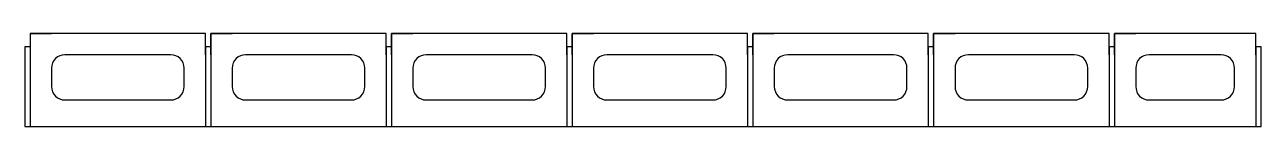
# Model space of a CAD drawing. Header units: millimetres. Extents: x 0 to 463, y -35 to 0.
import ezdxf

# ---------------------------------------------------------------- set-up
doc = ezdxf.new("R2010")
doc.units = ezdxf.units.MM
doc.layers.get('0').update_dxf_attribs({"linetype": 'CONTINUOUS'})

msp = doc.modelspace()

# ---------------------------------------------------------------- linework, layer by layer
for p, q in [((2, 0), (10, 0)), ((67.67, 0), (59.67, 0)), ((67.67, -8), (67.67, 0)), ((69.67, 0), (77.67, 0)), ((69.67, -8), (69.67, 0)), ((135.33, 0), (127.33, 0)), ((135.33, -8), (135.33, 0)), ((137.33, 0), (145.33, 0)), ((137.33, -8), (137.33, 0)), ((203, 0), (195, 0)), ((203, -8), (203, 0)), ((205, 0), (213, 0)), ((205, -8), (205, 0)), ((270.67, 0), (262.67, 0)), ((270.67, -8), (270.67, 0)), ((272.67, 0), (280.67, 0)), ((272.67, -8), (272.67, 0)), ((338.33, 0), (330.33, 0)), ((338.33, -8), (338.33, 0)), ((340.33, 0), (348.33, 0)), ((340.33, -8), (340.33, 0)), ((406, 0), (398, 0)), ((406, -8), (406, 0)), ((408, 0), (416, 0)), ((408, -8), (408, 0)), ((461, 0), (453, 0)), ((461, -8), (461, 0)), ((2, -5), (2, -35)), ((67.67, -5), (67.67, -35)), ((69.67, -5), (69.67, -35)), ((135.33, -5), (135.33, -35)), ((137.33, -5), (137.33, -35)), ((203, -5), (203, -35)), ((205, -5), (205, -35)), ((270.67, -5), (270.67, -35)), ((272.67, -5), (272.67, -35)), ((338.33, -5), (338.33, -35)), ((340.33, -5), (340.33, -35)), ((406, -5), (406, -35)), ((408, -5), (408, -35)), ((461, -5), (461, -35))]:
    msp.add_line(p, q)
msp.add_lwpolyline([(463, -35), (463, -5), (461, -5), (461, 0), (408, 0), (408, -5), (406, -5), (406, 0), (340.33, 0), (340.33, -5), (338.33, -5), (338.33, 0), (272.67, 0), (272.67, -5), (270.67, -5), (270.67, 0), (205, 0), (205, -5), (203, -5), (203, 0), (137.33, 0), (137.33, -5), (135.33, -5), (135.33, 0), (69.67, 0), (69.67, -5), (67.67, -5), (67.67, 0), (2, 0), (2, -5), (0, -5), (0, -35)], close=True)
for points in [[(54.67, -8), (15, -8, 0.414214), (10, -13), (10, -20, 0.414214), (15, -25), (54.67, -25, 0.414214), (59.67, -20), (59.67, -13, 0.414214)], [(122.33, -8), (82.67, -8, 0.414214), (77.67, -13), (77.67, -20, 0.414214), (82.67, -25), (122.33, -25, 0.414214), (127.33, -20), (127.33, -13, 0.414214)], [(190, -8), (150.33, -8, 0.414214), (145.33, -13), (145.33, -20, 0.414214), (150.33, -25), (190, -25, 0.414214), (195, -20), (195, -13, 0.414214)], [(257.67, -8), (218, -8, 0.414214), (213, -13), (213, -20, 0.414214), (218, -25), (257.67, -25, 0.414214), (262.67, -20), (262.67, -13, 0.414214)], [(325.33, -8), (285.67, -8, 0.414214), (280.67, -13), (280.67, -20, 0.414214), (285.67, -25), (325.33, -25, 0.414214), (330.33, -20), (330.33, -13, 0.414214)], [(393, -8), (353.33, -8, 0.414214), (348.33, -13), (348.33, -20, 0.414214), (353.33, -25), (393, -25, 0.414214), (398, -20), (398, -13, 0.414214)], [(448, -8), (421, -8, 0.414214), (416, -13), (416, -20, 0.414214), (421, -25), (448, -25, 0.414214), (453, -20), (453, -13, 0.414214)]]:
    msp.add_lwpolyline(points, format="xyb", close=True)

doc.saveas('drawing.dxf')
